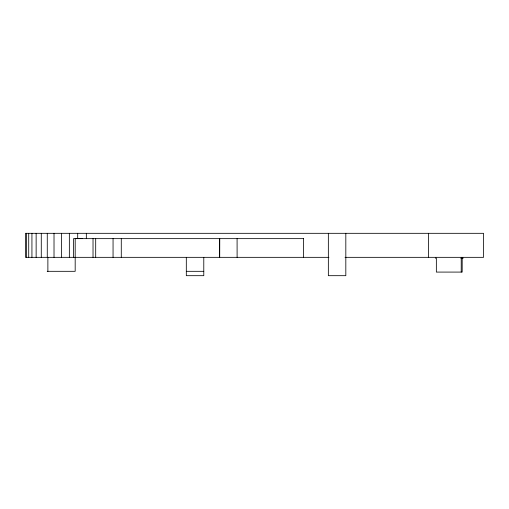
<?xml version="1.0" encoding="UTF-8"?>
<svg xmlns="http://www.w3.org/2000/svg" width="509" height="509" viewBox="0 0 509 509"><rect width="100%" height="100%" fill="white"/><g stroke="black" fill="none" stroke-linecap="round" stroke-linejoin="round"><path stroke-width="0.76" d="M75.383 238.556L82.356 238.556M303.523 238.645L73.525 238.645L73.525 257.338M328.941 257.338L25.45 257.338L25.45 233.319L483.55 233.319L483.55 257.338L345.013 257.338M435.297 258.114L436.353 258.114L436.353 272.086L462.185 272.086L462.185 258.114M460.791 258.114L463.241 258.114M47.216 271.316L75.179 271.316L75.198 238.645M186.313 271.316L203.785 271.316M461.218 258.114L461.218 272.086M428.419 233.319L428.419 257.338M345.821 233.319L345.821 275.681L328.35 275.681L328.35 233.319M303.421 238.645L303.421 257.338M237.086 238.645L237.111 257.338M203.785 257.338L203.785 275.681L186.313 275.681L186.313 257.338M121.282 238.645L121.282 257.338M113.055 238.645L113.055 257.338M95.692 238.645L95.692 257.338M93.026 238.645L93.026 257.338M86.333 233.319L86.333 238.645M77.699 233.319L77.699 238.645M69.351 233.319L69.351 257.338M61.417 233.319L61.417 257.338M54.018 233.319L54.018 257.338M47.878 257.338L47.878 271.316M47.273 233.319L47.273 257.338M41.28 233.319L41.28 257.338M36.139 233.319L36.139 257.338M31.933 233.319L31.933 257.338M28.714 233.319L28.714 257.338M26.544 233.319L26.544 257.338M219.691 257.338L219.691 238.645L219.64 257.338"/></g></svg>
